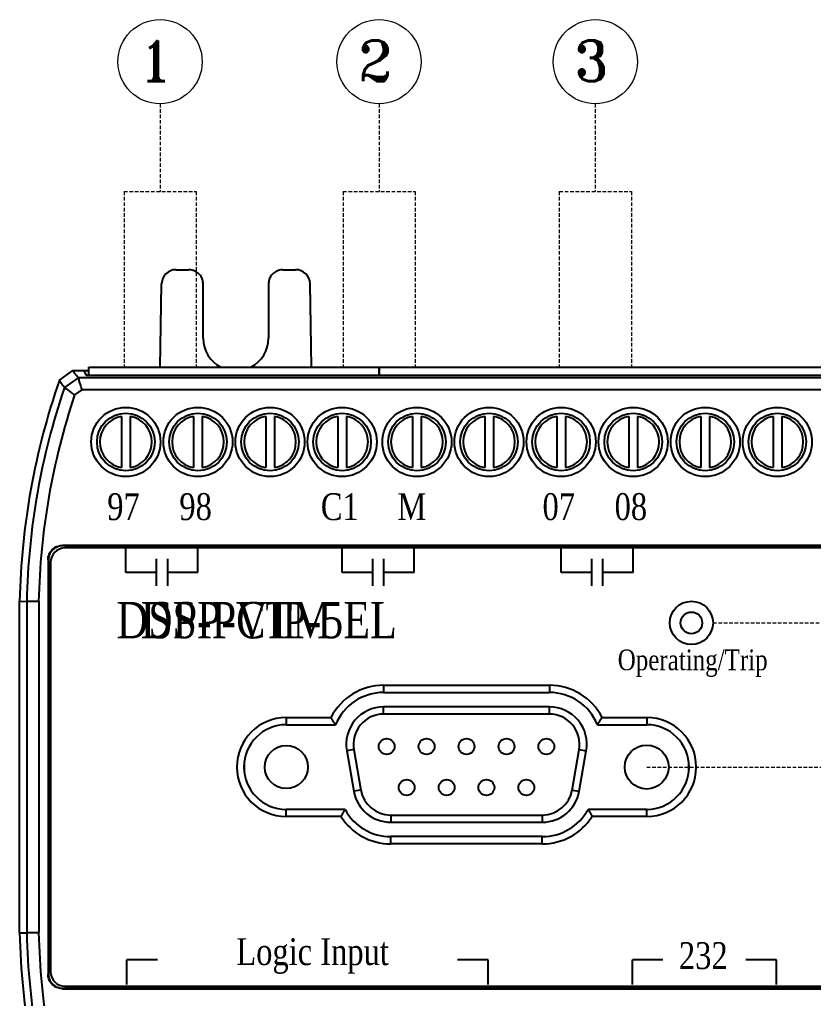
# Model space of a CAD drawing. Header units: millimetres. Extents: x 25 to 865, y 44 to 1047.
# Drawn here: x 270.3 to 325.3, y 575 to 642.9 of the extents above; entities that cross this region are included whole.
import ezdxf
from ezdxf.enums import TextEntityAlignment as Align

# ---------------------------------------------------------------- set-up
doc = ezdxf.new("R2010")
doc.units = ezdxf.units.MM
doc.linetypes.add('DASHED2', pattern=[0.375, 0.25, -0.125])
for name, color, linetype in [('02___PRT_ALL_AXES', 7, 'Continuous'), ('03___PRT_ALL_CURVES', 7, 'Continuous'), ('40', 4, 'Continuous'), ('도면층1', 7, 'Continuous')]:
    doc.layers.add(name, color=color, linetype=linetype)
doc.styles.add('SS', font='batang.ttc', dxfattribs={"width": 0.8})
doc.styles.add('STYLE2', font='romant.shx')

msp = doc.modelspace()

# ---------------------------------------------------------------- linework, layer by layer
at = {"color": 1, "linetype": 'DASHED2', "lineweight": 18}
for p, q in [((280.007, 637.016), (280.007, 630.93)), ((295.197, 637.016), (295.197, 630.93)), ((310.197, 637.016), (310.197, 630.93)), ((277.507, 630.93), (277.507, 618.76)), ((282.507, 630.93), (282.507, 618.76)), ((292.697, 630.93), (292.697, 618.76)), ((297.697, 630.93), (297.697, 618.76)), ((307.697, 630.93), (307.697, 618.76)), ((312.697, 630.93), (312.697, 618.76))]:
    msp.add_line(p, q, dxfattribs=at)
at = {"color": 1, "linetype": 'DASHED2', "lineweight": 5}
for p, q in [((277.507, 630.93), (282.507, 630.93)), ((292.697, 630.93), (297.697, 630.93)), ((307.697, 630.93), (312.697, 630.93)), ((318.36, 601.01), (352.908, 601.01)), ((313.763, 591.01), (352.908, 591.01))]:
    msp.add_line(p, q, dxfattribs=at)
at = {"color": 7, "linetype": 'Continuous'}
for p, q in [((281.118, 625.51), (281.995, 625.51)), ((288.53, 625.51), (289.408, 625.51)), ((280.017, 618.76), (280.118, 624.527)), ((282.995, 620.76), (282.995, 624.51)), ((287.53, 624.51), (287.53, 620.76)), ((290.508, 618.76), (290.408, 624.527)), ((275.073, 618.76), (295.198, 618.76)), ((275.073, 618.171), (275.073, 618.76)), ((295.198, 618.76), (295.198, 618.171)), ((295.2, 618.76), (345.45, 618.76)), ((295.2, 618.171), (295.2, 618.76)), ((273.024, 617.838), (273.968, 618.51)), ((274.322, 618.013), (273.376, 617.335)), ((273.968, 618.51), (275.073, 618.51)), ((346.204, 618.014), (274.322, 618.014)), ((274.714, 618.51), (274.883, 618.171)), ((345.642, 618.171), (274.883, 618.171)), ((274.588, 617.186), (274.075, 616.818)), ((345.938, 617.186), (274.588, 617.186)), ((277.335, 615.334), (277.335, 611.785)), ((277.935, 615.334), (277.935, 611.785)), ((282.335, 615.334), (282.335, 611.785)), ((282.935, 615.334), (282.935, 611.785)), ((287.335, 615.334), (287.335, 611.785)), ((287.935, 615.334), (287.935, 611.785)), ((292.335, 615.334), (292.335, 611.785)), ((292.935, 615.334), (292.935, 611.785)), ((297.525, 615.334), (297.525, 611.785)), ((298.125, 615.334), (298.125, 611.785)), ((302.525, 615.334), (302.525, 611.785)), ((303.125, 615.334), (303.125, 611.785)), ((307.525, 615.334), (307.525, 611.785)), ((308.125, 615.334), (308.125, 611.785)), ((312.525, 615.334), (312.525, 611.785)), ((313.125, 615.334), (313.125, 611.785)), ((317.525, 615.334), (317.525, 611.785)), ((318.125, 615.334), (318.125, 611.785)), ((322.525, 615.334), (322.525, 611.785)), ((323.125, 615.334), (323.125, 611.785)), ((347.287, 606.384), (273.238, 606.384)), ((273.238, 606.384), (273.263, 606.36)), ((347.263, 606.36), (273.263, 606.36)), ((347.113, 606.21), (273.413, 606.21)), ((277.635, 604.511), (277.635, 606.21)), ((282.635, 604.511), (282.635, 606.21)), ((292.635, 604.511), (292.635, 606.21)), ((297.635, 604.511), (297.635, 606.21)), ((307.825, 604.511), (307.825, 606.21)), ((312.825, 604.511), (312.825, 606.21)), ((272.238, 605.384), (272.238, 576.635)), ((272.238, 605.384), (272.263, 605.36)), ((272.263, 605.36), (272.263, 576.659)), ((272.413, 605.21), (272.413, 576.81)), ((279.755, 603.577), (279.755, 605.446)), ((280.535, 603.577), (280.535, 605.446)), ((294.755, 603.577), (294.755, 605.446)), ((295.535, 603.577), (295.535, 605.446)), ((309.945, 603.577), (309.945, 605.446)), ((310.725, 603.577), (310.725, 605.446)), ((270.263, 579.51), (270.263, 602.51)), ((270.263, 602.51), (270.759, 602.504)), ((270.759, 602.504), (270.759, 579.515)), ((271.587, 602.504), (270.759, 602.504)), ((271.587, 602.489), (271.587, 579.53)), ((295.513, 596.68), (295.513, 596.18)), ((295.513, 596.68), (307.013, 596.68)), ((307.013, 596.68), (307.013, 596.18)), ((295.513, 596.18), (307.013, 596.18)), ((295.513, 594.68), (295.513, 595.18)), ((307.013, 595.18), (295.513, 595.18)), ((307.013, 594.68), (307.013, 595.18)), ((288.763, 594.445), (288.763, 593.945)), ((288.763, 594.445), (291.861, 594.445)), ((307.013, 594.68), (295.513, 594.68)), ((310.664, 594.445), (313.763, 594.445)), ((313.763, 594.445), (313.763, 593.945)), ((288.763, 593.945), (292.182, 593.945)), ((310.344, 593.945), (313.763, 593.945)), ((293.445, 592.215), (292.952, 592.128)), ((292.952, 592.128), (293.446, 589.328)), ((293.445, 592.215), (293.938, 589.415)), ((308.587, 589.415), (309.081, 592.215)), ((309.08, 589.328), (309.573, 592.128)), ((309.081, 592.215), (309.573, 592.128)), ((293.938, 589.415), (293.446, 589.328)), ((308.587, 589.415), (309.08, 589.328)), ((288.763, 587.575), (288.763, 588.075)), ((292.836, 588.075), (288.763, 588.075)), ((313.763, 588.075), (309.69, 588.075)), ((313.763, 587.575), (313.763, 588.075)), ((292.55, 587.575), (288.763, 587.575)), ((296.006, 587.68), (296.006, 587.18)), ((296.006, 587.68), (306.519, 587.68)), ((306.519, 587.68), (306.519, 587.18)), ((313.763, 587.575), (309.976, 587.575)), ((296.006, 587.18), (306.519, 587.18)), ((296.006, 585.68), (296.006, 586.18)), ((306.519, 586.18), (296.006, 586.18)), ((306.519, 585.68), (306.519, 586.18)), ((306.519, 585.68), (296.006, 585.68)), ((270.263, 579.51), (270.759, 579.515)), ((271.587, 579.515), (270.759, 579.515)), ((277.7, 575.926), (277.7, 577.624)), ((302.76, 575.926), (302.76, 577.624)), ((312.765, 575.926), (312.765, 577.624)), ((322.76, 575.926), (322.76, 577.624)), ((272.238, 576.635), (272.263, 576.659)), ((273.238, 575.635), (273.263, 575.66)), ((273.238, 575.635), (347.287, 575.635)), ((273.263, 575.66), (347.263, 575.66)), ((273.413, 575.81), (347.113, 575.81))]:
    msp.add_line(p, q, dxfattribs=at)
for p, q in [((279.755, 604.511), (277.635, 604.511)), ((282.635, 604.511), (280.535, 604.511)), ((294.755, 604.511), (292.635, 604.511)), ((297.635, 604.511), (295.535, 604.511)), ((309.945, 604.511), (307.825, 604.511)), ((312.825, 604.511), (310.725, 604.511)), ((279.82, 577.624), (277.7, 577.624)), ((302.76, 577.624), (300.641, 577.624)), ((314.885, 577.624), (312.765, 577.624)), ((322.76, 577.624), (320.641, 577.624))]:
    msp.add_line(p, q)
at = {"color": 0, "linetype": 'ByBlock', "lineweight": 18}
for centre in [(280.007, 639.938), (295.197, 639.938), (310.197, 639.938)]:
    msp.add_circle(centre, 2.922, dxfattribs=at)
at = {"color": 7, "linetype": 'Continuous'}
for centre, radius in [((277.635, 613.56), 2.4), ((282.635, 613.56), 2.4), ((287.635, 613.56), 2.4), ((292.635, 613.56), 2.4), ((297.825, 613.56), 2.4), ((302.825, 613.56), 2.4), ((307.825, 613.56), 2.4), ((312.825, 613.56), 2.4), ((317.825, 613.56), 2.4), ((322.825, 613.56), 2.4), ((277.635, 613.56), 2), ((282.635, 613.56), 2), ((287.635, 613.56), 2), ((292.635, 613.56), 2), ((297.825, 613.56), 2), ((302.825, 613.56), 2), ((307.825, 613.56), 2), ((312.825, 613.56), 2), ((317.825, 613.56), 2), ((322.825, 613.56), 2), ((295.723, 592.43), 0.55), ((298.493, 592.43), 0.55), ((301.263, 592.43), 0.55), ((304.033, 592.43), 0.55), ((306.803, 592.43), 0.55), ((297.113, 589.59), 0.55), ((299.883, 589.59), 0.55), ((302.643, 589.59), 0.55), ((305.413, 589.59), 0.55)]:
    msp.add_circle(centre, radius, dxfattribs=at)
for centre, radius, start, end in [((281.118, 624.51), 1, 90, 179), ((289.408, 624.51), 1, 1, 90), ((285.263, 620.76), 2.267, 180, 242.3898), ((285.263, 620.76), 2.267, 297.6102, 0), ((320.251, 601.418), 50, 160.82791, 178.74912), ((320.251, 601.418), 49.504, 161.24388, 178.74287), ((320.251, 601.418), 48.677, 161.5561, 178.73961), ((277.635, 613.56), 1.8, 99.59407, 260.40593), ((277.635, 613.56), 1.8, 279.59407, 80.40593), ((282.635, 613.56), 1.8, 99.59407, 260.40593), ((282.635, 613.56), 1.8, 279.59407, 80.40593), ((287.635, 613.56), 1.8, 99.59407, 260.40593), ((287.635, 613.56), 1.8, 279.59407, 80.40593), ((292.635, 613.56), 1.8, 99.59407, 260.40593), ((292.635, 613.56), 1.8, 279.59407, 80.40593), ((297.825, 613.56), 1.8, 99.59407, 260.40593), ((297.825, 613.56), 1.8, 279.59407, 80.40593), ((302.825, 613.56), 1.8, 99.59407, 260.40593), ((302.825, 613.56), 1.8, 279.59407, 80.40593), ((307.825, 613.56), 1.8, 99.59407, 260.40593), ((307.825, 613.56), 1.8, 279.59407, 80.40593), ((312.825, 613.56), 1.8, 99.59407, 260.40593), ((312.825, 613.56), 1.8, 279.59407, 80.40593), ((317.825, 613.56), 1.8, 99.59407, 260.40593), ((317.825, 613.56), 1.8, 279.59407, 80.40593), ((322.825, 613.56), 1.8, 99.59407, 260.40593), ((322.825, 613.56), 1.8, 279.59407, 80.40593), ((273.413, 605.21), 1, 90, 180), ((295.513, 592.58), 4.1, 90, 152.94355), ((307.013, 592.58), 4.1, 27.05719, 90), ((295.513, 592.58), 3.6, 90, 157.71793), ((307.013, 592.58), 3.6, 22.28207, 90), ((295.513, 592.58), 2.6, 90, 190), ((307.013, 592.58), 2.6, 350, 90), ((288.763, 591.01), 3.435, 90, 270), ((295.513, 592.58), 2.1, 90, 190), ((307.013, 592.58), 2.1, 350, 90), ((313.763, 591.01), 3.435, 270, 90), ((288.763, 591.01), 2.935, 90, 270), ((313.763, 591.01), 2.935, 270, 90), ((296.006, 589.78), 2.1, 190, 270), ((306.519, 589.78), 2.1, 270, 350), ((296.006, 589.78), 2.6, 190, 270), ((306.519, 589.78), 2.6, 270, 350), ((296.006, 589.78), 3.6, 208.26896, 270), ((306.519, 589.78), 3.6, 270, 331.73104), ((296.006, 589.78), 4.1, 212.5345, 270), ((306.519, 589.78), 4.1, 270, 327.4655), ((320.251, 580.601), 50, 181.25088, 199.17209), ((320.251, 580.601), 49.504, 181.25713, 198.75612), ((320.251, 580.601), 48.677, 181.26039, 198.4439), ((273.413, 576.81), 1, 180, 270)]:
    msp.add_arc(centre, radius, start, end, dxfattribs=at)
for points, knots in [([(282.995, 624.51), (282.995, 624.614), (282.962, 624.824), (282.818, 625.107), (282.593, 625.332), (282.31, 625.476), (282.099, 625.51), (281.995, 625.51)], [0, 0, 0, 0, 0.312844, 0.625707, 0.9386, 1.251523, 1.564464, 1.564464, 1.564464, 1.564464]), ([(288.53, 625.51), (288.426, 625.51), (288.216, 625.476), (287.933, 625.332), (287.708, 625.107), (287.563, 624.824), (287.53, 624.614), (287.53, 624.51)], [0, 0, 0, 0, 0.312941, 0.625864, 0.938757, 1.25162, 1.564464, 1.564464, 1.564464, 1.564464]), ([(274.322, 618.014), (274.287, 618.062), (274.21, 618.17), (274.092, 618.335), (274.009, 618.452), (273.968, 618.51)], [0, 0, 0, 0, 0.1789919, 0.3978668, 0.6092519, 0.6092519, 0.6092519, 0.6092519]), ([(274.322, 618.014), (274.352, 617.924), (274.397, 617.738), (274.496, 617.465), (274.557, 617.279), (274.588, 617.186)], [0, 0, 0, 0, 0.2828701, 0.5732651, 0.8697537, 0.8697537, 0.8697537, 0.8697537]), ([(273.376, 617.336), (273.341, 617.385), (273.264, 617.494), (273.147, 617.662), (273.065, 617.78), (273.024, 617.838)], [0, 0, 0, 0, 0.1802478, 0.400648, 0.6134957, 0.6134957, 0.6134957, 0.6134957]), ([(273.375, 617.336), (273.45, 617.279), (273.612, 617.176), (273.838, 616.995), (273.996, 616.878), (274.075, 616.818)], [0, 0, 0, 0, 0.2824675, 0.5729897, 0.8701168, 0.8701168, 0.8701168, 0.8701168]), ([(272.238, 605.384), (272.238, 605.488), (272.271, 605.698), (272.416, 605.982), (272.641, 606.206), (272.924, 606.351), (273.134, 606.384), (273.238, 606.384)], [0, 0, 0, 0, 0.31286, 0.625669, 0.938459, 1.251268, 1.564128, 1.564128, 1.564128, 1.564128]), ([(273.263, 606.36), (273.158, 606.36), (272.948, 606.326), (272.665, 606.182), (272.44, 605.957), (272.296, 605.674), (272.263, 605.464), (272.263, 605.36)], [0, 0, 0, 0, 0.31286, 0.625669, 0.938459, 1.251268, 1.564128, 1.564128, 1.564128, 1.564128]), ([(292.182, 593.945), (292.145, 593.998), (292.073, 594.107), (291.967, 594.274), (291.897, 594.387), (291.861, 594.445)], [0, 0, 0, 0, 0.1941557, 0.3920599, 0.5937228, 0.5937228, 0.5937228, 0.5937228]), ([(310.344, 593.945), (310.38, 593.998), (310.452, 594.107), (310.559, 594.274), (310.629, 594.387), (310.664, 594.445)], [0, 0, 0, 0, 0.1941092, 0.3920094, 0.5937178, 0.5937178, 0.5937178, 0.5937178]), ([(292.836, 588.075), (292.804, 588.021), (292.739, 587.911), (292.644, 587.745), (292.581, 587.632), (292.55, 587.575)], [0, 0, 0, 0, 0.1885286, 0.3805328, 0.5760171, 0.5760171, 0.5760171, 0.5760171]), ([(309.69, 588.075), (309.722, 588.021), (309.786, 587.911), (309.881, 587.745), (309.944, 587.632), (309.976, 587.575)], [0, 0, 0, 0, 0.1885286, 0.3805328, 0.5760171, 0.5760171, 0.5760171, 0.5760171]), ([(273.238, 575.635), (273.134, 575.635), (272.924, 575.668), (272.641, 575.813), (272.416, 576.038), (272.271, 576.321), (272.238, 576.531), (272.238, 576.635)], [0, 0, 0, 0, 0.31286, 0.625669, 0.938459, 1.251268, 1.564128, 1.564128, 1.564128, 1.564128]), ([(272.263, 576.659), (272.263, 576.555), (272.296, 576.345), (272.44, 576.062), (272.665, 575.837), (272.948, 575.693), (273.158, 575.66), (273.263, 575.66)], [0, 0, 0, 0, 0.31286, 0.625669, 0.938459, 1.251268, 1.564128, 1.564128, 1.564128, 1.564128])]:
    msp.add_open_spline(points, degree=3, knots=knots, dxfattribs=at)
at = {"layer": '02___PRT_ALL_AXES', "color": 7, "linetype": 'Continuous'}
for p, q in [((285.858, 590.637), (285.858, 591.383)), ((316.668, 591.382), (316.668, 590.636))]:
    msp.add_line(p, q, dxfattribs=at)
for centre, radius in [((288.763, 591.01), 1.5), ((313.763, 591.01), 1.525)]:
    msp.add_circle(centre, radius, dxfattribs=at)
at = {"layer": '03___PRT_ALL_CURVES', "color": 4, "linetype": 'Continuous'}
msp.add_circle((316.86, 601.01), 0.75, dxfattribs=at)
at = {"layer": '도면층1'}
msp.add_circle((316.86, 601.01), 1.5, dxfattribs=at)

# ---------------------------------------------------------------- texts
at = {"color": 0, "style": 'STYLE2'}
for s, p in [('1', (278.535, 638.593)), ('2', (293.725, 638.593)), ('3', (308.725, 638.593))]:
    msp.add_text(s, height=2.815, dxfattribs=at).set_placement(p)
at = {"color": 7, "linetype": 'Continuous', "style": 'SS', "width": 0.8}
for s, p in [('DSP-PCTM', (276.99, 599.941)), ('DSP-VIP-5EL', (278.672, 599.944))]:
    msp.add_text(s, height=2.52, dxfattribs=at).set_placement(p)
at = {"layer": '40', "color": 0, "style": 'SS', "width": 0.8}
for s, height, p in [('97', 1.8658, (277.472, 608.14)), ('98', 1.8658, (282.472, 608.14)), ('C1', 1.8658, (292.472, 608.14)), ('M', 1.866, (297.472, 608.14)), ('07', 1.8658, (307.662, 608.14)), ('08', 1.8658, (312.662, 608.14)), ('Operating/Trip', 1.4352, (316.952, 597.728)), ('Logic Input', 1.86576, (290.588, 577.272)), ('232', 1.8658, (317.687, 576.997))]:
    msp.add_text(s, height=height, dxfattribs=at).set_placement(p, align=Align.CENTER)

doc.saveas('drawing.dxf')
